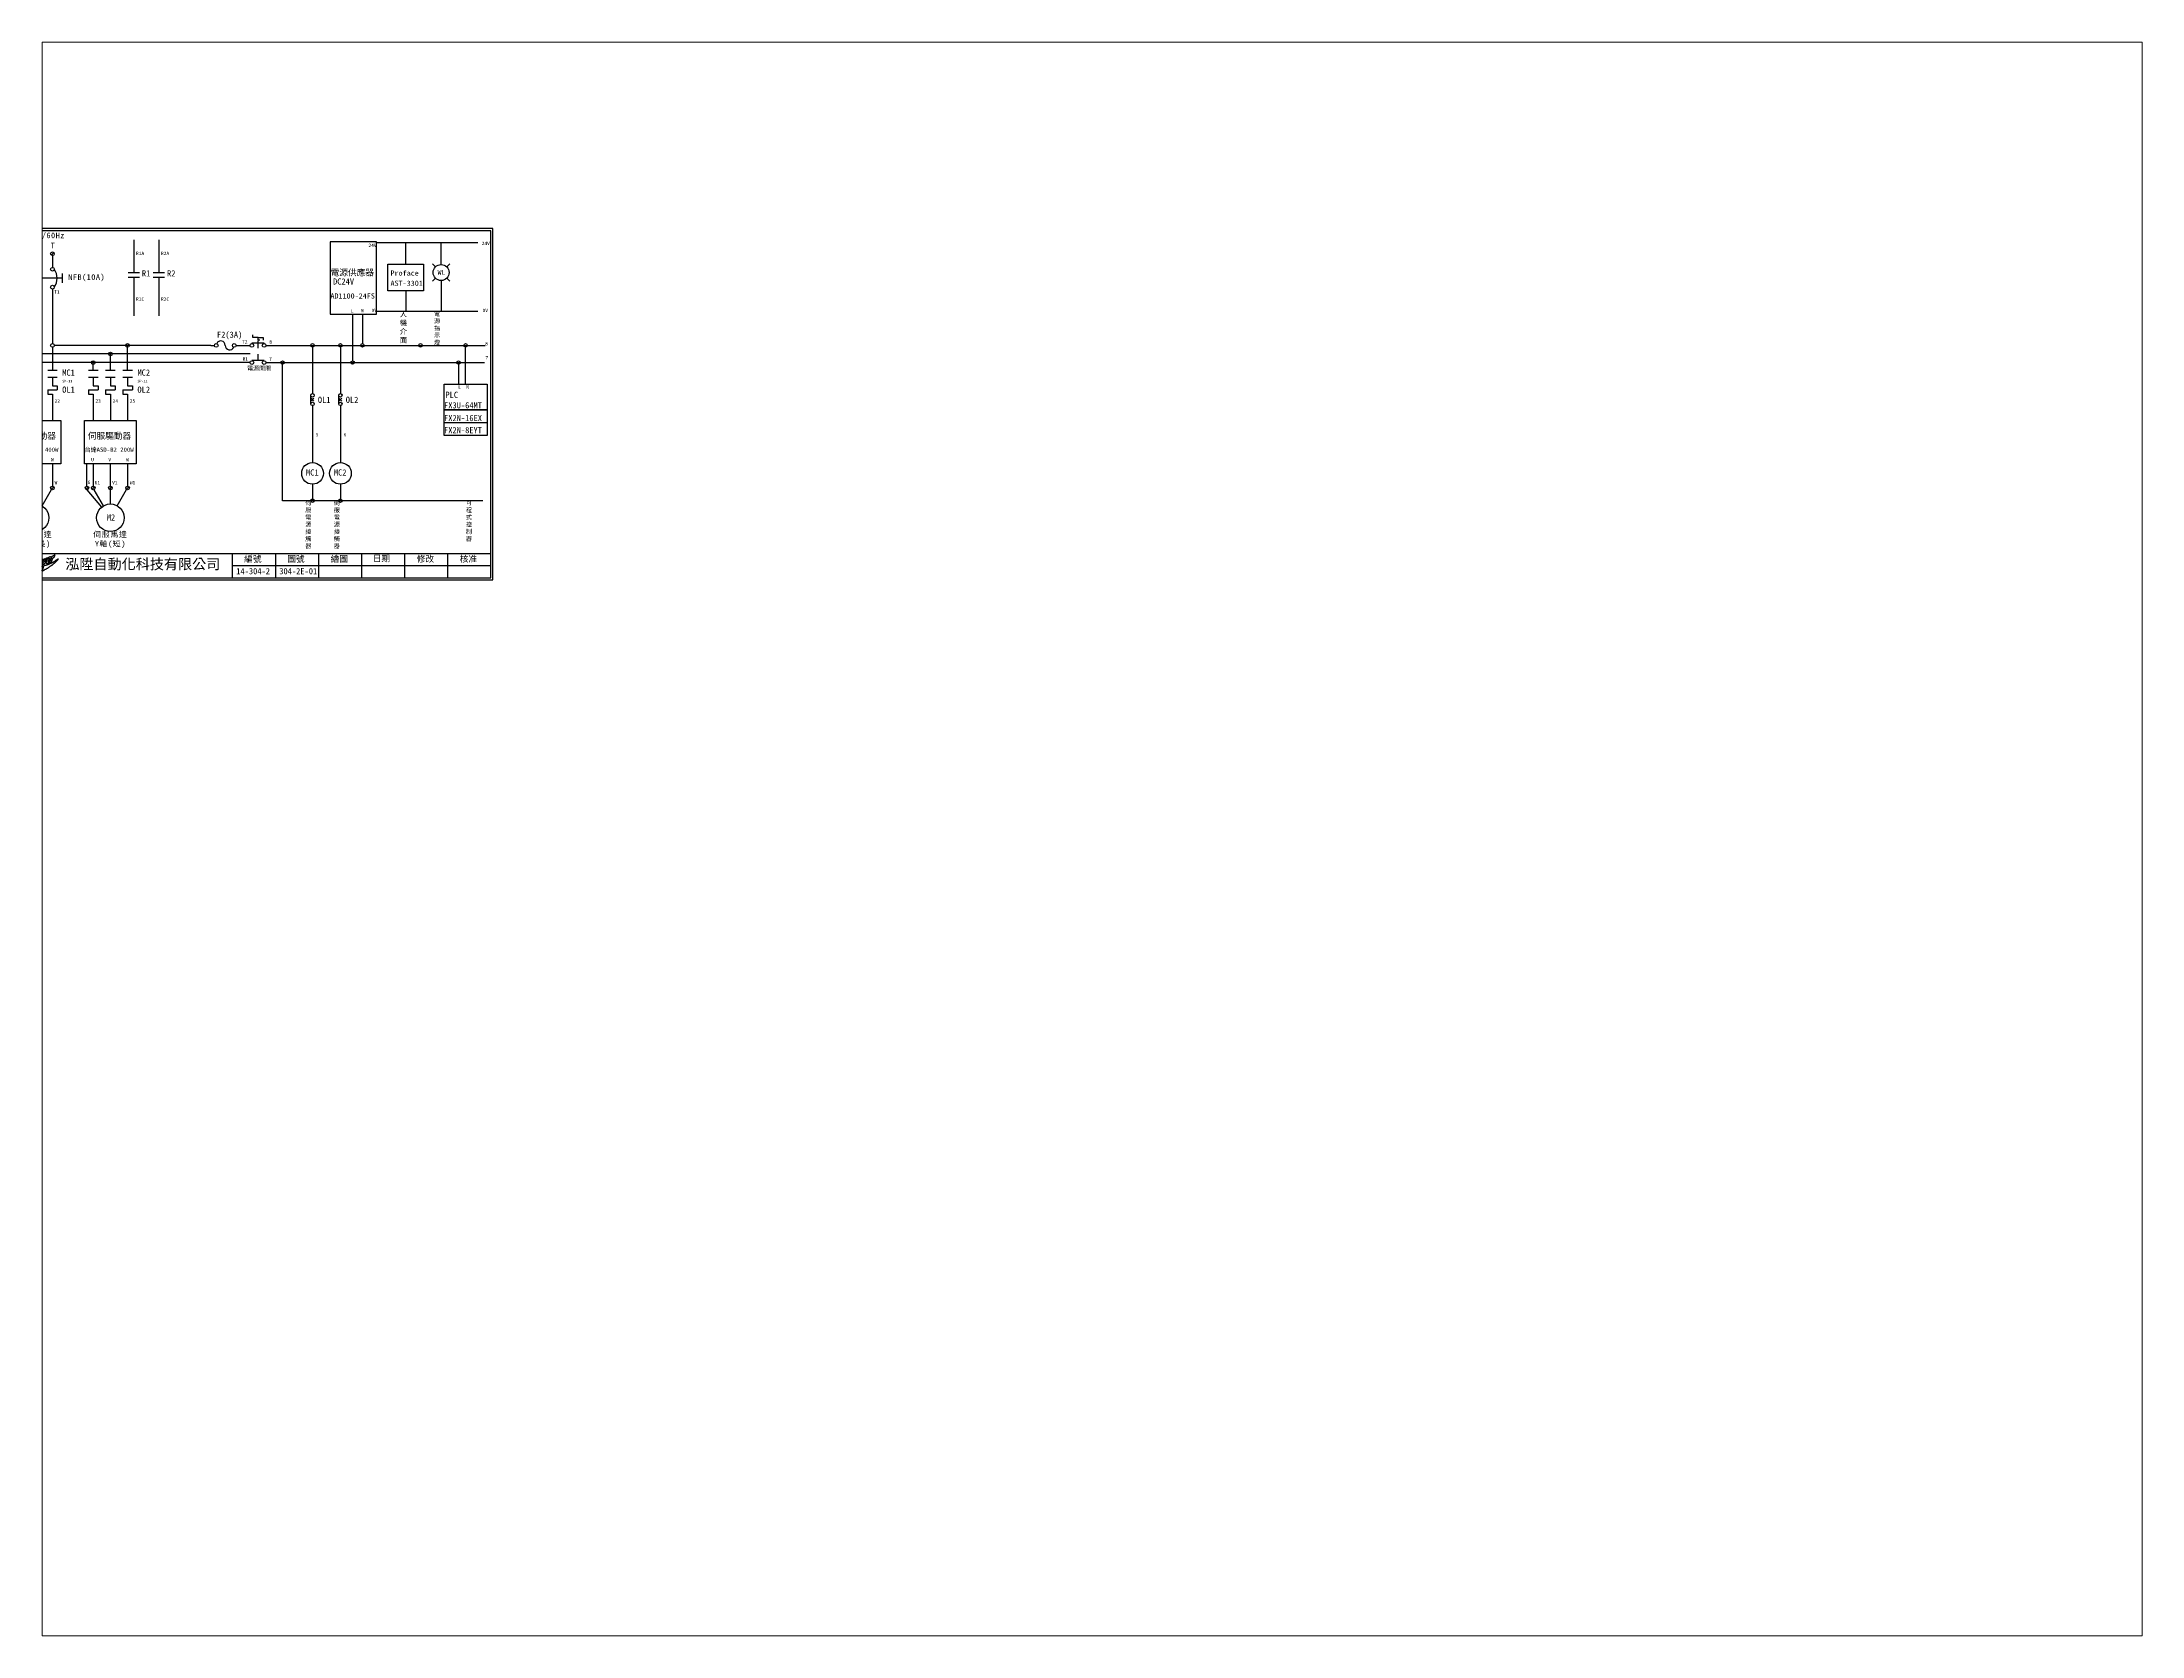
# Paper-space layout '配置1' of a CAD drawing. Extents: x 26 to 231, y 20 to 176.
# The model-space entities are those that its viewports show. They can reach past a viewport. Long polylines and large blocks are cut down to what shows.
import ezdxf
from ezdxf.enums import TextEntityAlignment as Align

# ---------------------------------------------------------------- set-up
doc = ezdxf.new("R2010")
doc.units = 0
doc.linetypes.add('DASHED', pattern=[0.2, 0.1, -0.1])
doc.linetypes.add('HIDDEN9', pattern=[3.5, 2, -1.5])
doc.layers.get('0').update_dxf_attribs({"linetype": 'CONTINUOUS'})
for name, color, linetype in [('7', 7, 'CONTINUOUS'), ('圖框層', 7, 'CONTINUOUS'), ('標尺寸層', 3, 'CONTINUOUS'), ('輪廓線層', 7, 'CONTINUOUS')]:
    doc.layers.add(name, color=color, linetype=linetype)
doc.styles.add('CNS', font='romanc.shx', dxfattribs={"bigfont": 'chineset.shx'})
doc.styles.add('STSL', font='kaiu.ttf')
doc.styles.add('標楷體', font='kaiu.ttf')

# ---------------------------------------------------------------- blocks, each defined once
blk = doc.blocks.new('FUSE')
at = {"color": 7}
for p, q in [((0, 0), (2.1, 0)), ((14.6, 0), (16.8, 0))]:
    blk.add_line(p, q, dxfattribs=at)
for centre in [(3.2, 0), (13.6, 0)]:
    blk.add_circle(centre, 1.07)
for centre, start, end in [((5.8, 0), 0, 156.116), ((11, 0), 180, 336.116)]:
    blk.add_arc(centre, 2.59, start, end, dxfattribs=at)

msp = doc.modelspace()

# ---------------------------------------------------------------- linework, layer by layer
for p, q in [((195.8, 451.7), (168.8, 451.7)), ((168.8, 451.7), (168.8, 409.7)), ((195.8, 409.7), (195.8, 451.7)), ((-1.7, 445.5), (-3.2, 444)), ((8.3, 445.5), (6.8, 444)), ((225.6, 451.1), (195.8, 451.1)), ((254.6, 451.1), (225.6, 451.1)), ((233.3, 442.5), (233.3, 451.1)), ((233.3, 438.6), (233.3, 442.5)), ((230, 437.2), (228.2, 439)), ((230, 430.6), (228.2, 428.9)), ((233.3, 429.3), (233.3, 425.3)), ((236.6, 437.2), (238.3, 439)), ((236.6, 430.6), (238.3, 428.9)), ((-2.5, 424.3), (-2.5, 377.2)), ((7.5, 424.3), (7.5, 392.7)), ((233.3, 425.3), (233.3, 411.2)), ((168.8, 409.7), (191.8, 409.7)), ((181.9, 409.7), (181.9, 382.6)), ((187.6, 409.7), (187.6, 392.6)), ((191.8, 409.7), (195.8, 409.7)), ((225.6, 411.2), (195.8, 411.2)), ((254.6, 411.2), (225.6, 411.2)), ((7.5, 390.5), (7.6, 377.2)), ((99.5, 391.6), (8.6, 391.6)), ((114.1, 391.6), (122.3, 391.6)), ((116.3, 391.6), (122.3, 391.6)), ((124, 396.2), (124, 397.7)), ((127, 396.2), (124, 396.2)), ((127, 396.2), (130, 396.2)), ((128, 394.6), (127, 394.9)), ((128, 394.6), (127, 394.4)), ((130, 396.2), (130, 394.7)), ((131.6, 391.6), (258.9, 391.6)), ((158.6, 391.6), (158.6, 363.6)), ((174.8, 391.6), (174.8, 363.6)), ((247.5, 369.1), (247.5, 391.6)), ((122.3, 381.6), (-11.4, 381.6)), ((122.3, 386.6), (-2.5, 386.6)), ((122.3, 386.6), (-2.5, 386.6)), ((122.3, 386.6), (-2.5, 386.6)), ((131.6, 381.6), (258.5, 381.6)), ((7.5, 373.2), (7.5, 368.2)), ((51.2, 373.2), (51.2, 368.2)), ((235, 369.1), (260, 369.1)), ((235, 354.1), (235, 369.1)), ((260, 369.1), (260, 354.1)), ((158.6, 356.6), (158.6, 323.6)), ((174.8, 356.6), (174.8, 323.6)), ((260, 354.1), (235, 354.1)), ((235, 354.1), (260, 354.1)), ((235, 346.7), (235, 354.1)), ((260, 354.1), (260, 346.7)), ((260, 346.7), (235, 346.7)), ((235, 339.3), (235, 346.7)), ((260, 346.7), (260, 339.3)), ((260, 339.3), (235, 339.3)), ((7.5, 322.9), (7.5, 309.8)), ((51.2, 322.9), (51.2, 309.8)), ((-1.7, 309.5), (-3.3, 308)), ((1.5, 298.4), (7, 307.9)), ((8.3, 309.5), (6.8, 308)), ((28.4, 309.5), (26.9, 308)), ((31.9, 309.5), (30.4, 308)), ((37.2, 298.4), (31.7, 307.8)), ((41.9, 309.5), (40.4, 308)), ((45.2, 298.4), (50.6, 307.9)), ((51.9, 309.5), (50.4, 308)), ((158.6, 311), (158.6, 301.4)), ((174.8, 311), (174.8, 301.4))]:
    msp.add_line(p, q)
at = {"color": 7, "linetype": 'HIDDEN9'}
msp.add_line((13.2, 430.6), (-9.8, 430.6), dxfattribs=at)
for centre, radius in [((-2.5, 444.8), 1.07), ((7.5, 444.8), 1.07), ((-2.5, 435.8), 1.07), ((7.5, 435.8), 1.07), ((233.3, 433.9), 4.64), ((-2.5, 425.4), 1.07), ((7.5, 425.4), 1.07), ((7.5, 391.6), 1.07), ((51.2, 391.6), 1.07), ((187.6, 391.6), 1), ((-2.5, 386.6), 1.07), ((31.2, 381.6), 1.07), ((41.2, 386.6), 1.07), ((181.9, 381.6), 1), ((158.6, 317.3), 6.3), ((174.8, 317.3), 6.3), ((-2.5, 308.8), 1.07), ((7.5, 308.8), 1.07), ((27.6, 308.8), 1.07), ((31.2, 308.8), 1.07), ((41.2, 308.8), 1.07), ((51.2, 308.8), 1.07), ((-2.5, 291.5), 8), ((41.2, 291.5), 8)]:
    msp.add_circle(centre, radius)
at = {"color": 7}
for centre in [(-8.8, 430.6), (1.2, 430.6)]:
    msp.add_arc(centre, 9.05, 325.1286, 34.8714, dxfattribs=at)
at = {"layer": '7'}
for p, q in [((123.4, 393), (130.5, 393)), ((127, 394.9), (127, 396.2)), ((127, 393), (127, 394.4)), ((123.4, 383), (130.5, 383))]:
    msp.add_line(p, q, dxfattribs=at)
at = {"layer": '7', "linetype": 'DASHED'}
msp.add_line((127, 383), (127, 393), dxfattribs=at)
at = {"layer": '7'}
for centre in [(123.4, 391.6), (130.5, 391.6), (123.4, 381.6), (130.5, 381.6)]:
    msp.add_circle(centre, 1.07, dxfattribs=at)
at = {"layer": '圖框層', "color": 7}
for p, q in [((263.4, 459.4), (-23.6, 459.4)), ((262.2, 458.2), (-22.3, 458.2)), ((262.2, 256.7), (262.2, 458.2)), ((263.4, 255.5), (263.4, 459.4)), ((-22.3, 270.7), (262.2, 270.7)), ((112.2, 256.7), (112.2, 270.7)), ((137.2, 256.7), (137.2, 270.7)), ((162.2, 256.7), (162.2, 270.7)), ((187.2, 256.7), (187.2, 270.7)), ((212.2, 256.7), (212.2, 270.7)), ((237.2, 256.7), (237.2, 270.7)), ((-22.3, 256.7), (262.2, 256.7)), ((112.2, 263.7), (262.2, 263.7)), ((-23.6, 255.5), (263.4, 255.5))]:
    msp.add_line(p, q, dxfattribs=at)
at = {"layer": '標尺寸層', "color": 7}
for p, q in [((54.8, 452.9), (54.8, 434)), ((69.3, 452.9), (69.3, 434)), ((-2.5, 443.7), (-2.5, 436.8)), ((7.5, 443.7), (7.5, 436.8)), ((212.8, 438.7), (212.8, 451.1)), ((13.2, 433.3), (13.2, 427.9)), ((54.8, 431.3), (54.8, 408.8)), ((69.3, 431.3), (69.3, 408.8)), ((-2.5, 424.3), (-2.5, 424.3)), ((7.5, 424.3), (7.5, 424.3)), ((212.8, 423.2), (212.8, 411.2)), ((51.2, 377.2), (51.2, 391.6)), ((31.2, 377.2), (31.2, 381.6)), ((41.2, 377.2), (41.2, 386.6)), ((141.2, 301.4), (141.2, 381.6)), ((243.4, 381.6), (243.4, 369.1)), ((-5.2, 377.2), (0.3, 377.2)), ((-5.2, 373.2), (0.3, 373.2)), ((-2.5, 373.2), (-2.5, 368.2)), ((-2.5, 368.2), (0.3, 368.2)), ((0.3, 368.2), (0.3, 365.7)), ((4.8, 377.2), (10.3, 377.2)), ((4.8, 373.2), (10.3, 373.2)), ((7.5, 368.2), (10.3, 368.2)), ((10.3, 368.2), (10.3, 365.7)), ((28.4, 377.2), (34, 377.2)), ((28.4, 373.2), (34, 373.2)), ((31.2, 373.2), (31.2, 368.2)), ((31.2, 368.2), (34, 368.2)), ((34, 368.2), (34, 365.7)), ((38.4, 377.2), (44, 377.2)), ((38.4, 373.2), (44, 373.2)), ((41.2, 373.2), (41.2, 368.2)), ((41.2, 368.2), (44, 368.2)), ((44, 368.2), (44, 365.7)), ((48.4, 377.2), (54, 377.2)), ((48.4, 373.2), (54, 373.2)), ((51.2, 368.2), (54, 368.2)), ((54, 368.2), (54, 365.7)), ((-5.2, 365.7), (0.3, 365.7)), ((-5.2, 363.2), (-2.5, 363.2)), ((-2.5, 363.2), (-2.5, 347.9)), ((4.8, 365.7), (10.3, 365.7)), ((4.8, 365.7), (4.8, 363.2)), ((4.8, 363.2), (7.5, 363.2)), ((7.5, 363.2), (7.5, 361.8)), ((7.5, 361.8), (7.5, 347.9)), ((28.4, 365.7), (34, 365.7)), ((28.4, 365.7), (28.4, 363.2)), ((28.4, 363.2), (31.2, 363.2)), ((31.2, 363.2), (31.2, 347.9)), ((38.4, 365.7), (44, 365.7)), ((38.4, 365.7), (38.4, 363.2)), ((38.4, 363.2), (41.2, 363.2)), ((41.2, 363.2), (41.2, 347.9)), ((48.4, 365.7), (54, 365.7)), ((48.4, 365.7), (48.4, 363.2)), ((48.4, 363.2), (51.2, 363.2)), ((51.2, 363.2), (51.2, 361.8)), ((51.2, 361.8), (51.2, 347.9)), ((157.6, 357.6), (157.6, 362.6)), ((157.6, 359.2), (159.3, 361)), ((158.5, 360.1), (157.6, 361)), ((159.3, 359.2), (158.5, 360.1)), ((173.8, 357.6), (173.8, 362.6)), ((173.8, 359.2), (175.6, 361)), ((174.7, 360.1), (173.8, 361)), ((175.6, 359.2), (174.7, 360.1)), ((-17.5, 347.9), (7.5, 347.9)), ((7.5, 347.9), (12.5, 347.9)), ((12.5, 347.9), (12.5, 322.9)), ((26.2, 322.9), (26.2, 347.9)), ((26.2, 347.9), (51.2, 347.9)), ((51.2, 347.9), (56.2, 347.9)), ((56.2, 347.9), (56.2, 322.9)), ((12.5, 322.9), (-12.5, 322.9)), ((-2.5, 309.8), (-2.5, 322.9)), ((31.2, 322.9), (26.2, 322.9)), ((27.6, 309.8), (27.6, 322.9)), ((31.2, 322.9), (31.2, 309.8)), ((56.2, 322.9), (31.2, 322.9)), ((41.2, 309.8), (41.2, 322.9)), ((-2.5, 299.5), (-2.5, 307.7)), ((27.6, 307.7), (36.1, 297.6)), ((41.2, 299.5), (41.2, 307.7)), ((257.5, 301.4), (141.2, 301.4))]:
    msp.add_line(p, q, dxfattribs=at)
at = {"layer": '標尺寸層'}
for p, q in [((51.5, 434), (54.8, 434)), ((51.5, 431.3), (54.8, 431.3)), ((54.8, 434), (58.1, 434)), ((54.8, 431.3), (58.1, 431.3)), ((66, 434), (69.3, 434)), ((66, 431.3), (69.3, 431.3)), ((69.3, 434), (72.6, 434)), ((69.3, 431.3), (72.6, 431.3))]:
    msp.add_line(p, q, dxfattribs=at)
at = {"layer": '標尺寸層', "color": 7}
msp.add_lwpolyline([(202.4, 438.7), (223.1, 438.7), (223.1, 423.2), (202.4, 423.2)], close=True, dxfattribs=at)
for centre in [(158.6, 391.6), (174.8, 391.6), (221.3, 391.6), (247.5, 391.6), (141.2, 381.6), (243.4, 381.6), (158.6, 362.6), (158.6, 357.6), (174.8, 362.6), (174.8, 357.6), (158.6, 301.4), (174.8, 301.4)]:
    msp.add_circle(centre, 1, dxfattribs=at)
at = {"layer": '輪廓線層', "color": 116}
for points in [[(1.5, 264.1), (0.7, 263.9), (1.3, 267.1), (2.1, 267.5), (1.7, 265.5), (2.7, 267.7), (3.4, 267.9), (2.9, 265.9), (3.8, 268.1), (4.7, 268.4), (2.8, 264.4), (2, 264.2), (2.4, 266.1)], [(6.4, 267.2), (6.3, 267.2), (6.3, 267.1), (6.3, 267.1), (6.3, 267), (6.3, 267), (6.3, 267), (6.3, 266.9), (6.3, 266.9), (6.2, 266.9), (6.2, 266.9), (6.2, 266.8), (6.2, 266.8), (6.2, 266.8), (6.2, 266.8), (6.2, 266.8), (6.1, 266.8), (6.1, 266.8), (6.1, 266.8), (6.1, 266.8), (6, 266.8), (6, 266.7), (5.9, 266.7), (5.9, 266.7), (5.8, 266.7), (5.8, 266.7), (5.7, 266.7), (5.6, 266.7), (5.6, 266.6), (5.5, 266.6), (5.4, 266.6), (5.4, 266.6), (5.3, 266.6), (5.3, 266.6), (5.2, 266.5), (5.2, 266.5), (5.1, 266.5), (5.1, 266.5), (5, 266.5), (5, 266.5), (5, 266.5), (4.9, 266.5), (4.9, 266.4), (4.9, 266.4), (4.9, 266.4), (4.9, 266.4), (4.9, 266.4), (4.9, 266.4), (4.8, 266.4), (4.8, 266.3), (4.8, 266.3), (4.8, 266.3), (4.8, 266.3), (4.8, 266.3), (4.8, 266.2), (4.8, 266.2), (4.8, 266.2), (4.8, 266.2), (4.8, 266.1), (4.8, 266.1), (4.8, 266.1), (4.8, 266.1), (4.8, 266.1), (4.8, 266), (4.8, 266), (4.8, 266), (4.8, 266), (4.8, 266), (4.8, 266), (4.8, 266), (4.8, 265.9), (4.8, 265.9), (4.8, 265.9), (4.9, 265.9), (4.9, 265.9), (4.9, 265.9), (4.9, 265.9), (4.9, 265.9), (5, 265.9), (5, 265.9), (5, 265.9), (5, 265.9), (5, 266), (5.1, 266), (5.1, 266), (5.1, 266), (5.1, 266), (5.1, 266), (5.1, 266), (5.2, 266.1), (5.2, 266.1), (5.2, 266.1), (5.2, 266.1), (5.2, 266.1), (5.3, 266.1), (5.3, 266.2), (5.3, 266.2), (5.3, 266.2), (5.3, 266.2), (5.3, 266.2), (5.3, 266.3), (5.4, 266.3), (5.4, 266.3), (5.4, 266.3), (5.5, 266.3), (5.5, 266.3), (5.6, 266.3), (5.6, 266.4), (5.7, 266.4), (5.8, 266.4), (5.8, 266.3), (5.8, 266.3), (5.9, 266.3), (5.9, 266.2), (5.8, 266.1), (5.8, 266.1), (5.8, 266), (5.7, 265.9), (5.6, 265.8), (5.6, 265.7), (5.5, 265.6), (5.5, 265.5), (5.4, 265.4), (5.3, 265.4), (5.3, 265.3), (5.2, 265.3), (5.2, 265.2), (5.1, 265.2), (5.1, 265.1), (5, 265.1), (5, 265.1), (5, 265.1), (4.9, 265), (4.9, 265), (4.8, 265), (4.8, 265), (4.8, 265), (4.8, 264.9), (4.7, 264.9), (4.7, 264.9), (4.7, 264.9), (4.6, 264.9), (4.6, 264.9), (4.6, 264.9), (4.6, 264.9), (4.6, 264.9), (4.5, 264.8), (4.5, 264.8), (4.5, 264.8), (4.5, 264.8), (4.4, 264.8), (4.4, 264.8), (4.4, 264.8), (4.4, 264.8), (4.3, 264.8), (4.3, 264.8), (4.3, 264.8), (4.2, 264.8), (4.2, 264.9), (4.2, 264.9), (4.1, 264.9), (4.1, 264.9), (4.1, 264.9), (4.1, 264.9), (4.1, 264.9), (4, 264.9), (4, 265), (4, 265), (4, 265), (4, 265), (4, 265.1), (4, 265.1), (3.9, 265.1), (3.9, 265.2), (3.9, 265.2), (3.9, 265.3), (3.9, 265.3), (3.9, 265.3), (3.9, 265.4), (3.9, 265.4), (3.9, 265.5), (3.9, 265.5), (3.9, 265.6), (3.9, 265.6), (3.9, 265.7), (3.9, 265.7), (3.9, 265.8), (3.9, 265.8), (4, 265.9), (4, 266), (4, 266), (4, 266.1), (4, 266.2), (4.1, 266.3), (4.1, 266.4), (4.1, 266.4), (4.1, 266.5), (4.2, 266.6), (4.2, 266.7), (4.3, 266.8), (4.3, 266.9), (4.3, 267), (4.4, 267.1), (4.4, 267.2), (4.5, 267.3), (4.5, 267.4), (4.6, 267.5), (4.6, 267.6), (4.7, 267.7), (4.8, 267.8), (4.8, 267.9), (4.9, 268), (4.9, 268), (5, 268.1), (5.1, 268.2), (5.1, 268.3), (5.2, 268.3), (5.2, 268.4), (5.2, 268.4), (5.3, 268.5), (5.3, 268.5), (5.4, 268.5), (5.4, 268.6), (5.4, 268.6), (5.5, 268.6), (5.5, 268.7), (5.6, 268.7), (5.6, 268.7), (5.6, 268.8), (5.7, 268.8), (5.7, 268.8), (5.8, 268.8), (5.8, 268.9), (5.8, 268.9), (5.9, 268.9), (5.9, 268.9), (6, 268.9), (6, 268.9), (6, 269), (6.1, 269), (6.1, 269), (6.1, 269), (6.2, 269), (6.2, 269), (6.2, 269), (6.2, 269), (6.3, 269), (6.3, 269), (6.3, 269), (6.3, 269), (6.4, 269), (6.4, 269), (6.4, 269), (6.4, 269), (6.4, 268.9), (6.5, 268.9), (6.5, 268.9), (6.5, 268.9), (6.5, 268.9), (6.5, 268.9), (6.5, 268.8), (6.6, 268.8), (6.6, 268.8), (6.6, 268.8), (6.6, 268.7), (6.6, 268.7), (6.6, 268.7), (6.6, 268.6), (6.6, 268.6), (6.6, 268.6), (6.6, 268.5), (6.6, 268.5), (6.6, 268.5), (6.6, 268.4), (6.6, 268.4), (6.6, 268.3), (6.6, 268.3), (6.6, 268.2), (6.6, 268.2), (6.6, 268.1), (6.6, 268.1), (6.6, 268), (6.6, 268), (6.6, 267.9), (6.6, 267.9), (6.5, 267.8), (6.5, 267.8), (6.5, 267.7), (6.5, 267.7), (6.5, 267.6), (6.5, 267.5), (6.5, 267.5), (6.4, 267.4), (6.4, 267.4), (6.4, 267.3), (6.4, 267.3)], [(7.6, 267.8), (7.4, 267.3), (7.2, 266.9), (6.8, 265.6), (5.9, 265.4), (7.4, 269.3), (8.1, 269.6), (8, 269.2), (8.3, 269.6), (8.6, 269.9), (8.9, 270), (8.3, 268.3), (8.2, 268.3), (8, 268.2), (7.8, 268.1)], [(-2.7, 264.9), (-2.6, 264.9), (-2.6, 264.9), (-2.6, 264.9), (-2.6, 264.9), (-2.6, 264.9), (-2.6, 264.9), (-2.6, 264.9), (-2.6, 264.9), (-2.6, 264.9), (-2.6, 264.9), (-2.6, 264.8), (-2.6, 264.8), (-2.6, 264.8), (-2.6, 264.8), (-2.6, 264.8), (-2.6, 264.8), (-2.6, 264.7), (-2.6, 264.7), (-2.6, 264.7), (-2.6, 264.7), (-2.6, 264.7), (-2.6, 264.6), (-2.6, 264.6), (-2.6, 264.6), (-2.6, 264.6), (-2.6, 264.5), (-2.6, 264.5), (-2.6, 264.5), (-2.6, 264.4), (-2.6, 264.4), (-2.6, 264.4), (-2.6, 264.3), (-2.7, 264.3), (-2.7, 264.3), (-2.7, 264.2), (-2.7, 264.2), (-2.7, 264.2), (-2.7, 264.2), (-2.7, 264.1), (-2.8, 264.1), (-2.8, 264.1), (-2.8, 264), (-2.8, 264), (-2.8, 264), (-2.8, 263.9), (-2.8, 263.9), (-2.9, 263.9), (-2.9, 263.9), (-2.9, 263.8), (-2.9, 263.8), (-2.9, 263.8), (-2.9, 263.8), (-2.9, 263.8), (-3, 263.7), (-3, 263.7), (-3, 263.7), (-3, 263.7), (-3, 263.7), (-3, 263.7), (-3, 263.7), (-3.1, 263.6), (-3.1, 263.6), (-3.1, 263.6), (-3.1, 263.6), (-3.1, 263.6), (-3.1, 263.6), (-3.1, 263.6), (-3.2, 263.6), (-3.2, 263.6), (-3.2, 263.6), (-3.2, 263.6), (-3.2, 263.6), (-3.2, 263.6), (-3.2, 263.6), (-3.2, 263.6), (-3.3, 263.6), (-3.3, 263.6), (-3.3, 263.6), (-3.3, 263.6), (-3.3, 263.7), (-3.3, 263.7), (-3.3, 263.7), (-3.3, 263.7), (-3.3, 263.7), (-3.3, 263.8), (-3.3, 263.8), (-3.3, 263.8), (-3.3, 263.8), (-3.3, 263.8), (-3.3, 263.9), (-3.3, 263.9), (-3.3, 263.9), (-3.3, 263.9), (-3.3, 264), (-3.2, 264), (-3.2, 264), (-3.2, 264.1), (-3.2, 264.1), (-3.2, 264.1), (-3.2, 264.1), (-3.2, 264.2), (-3.2, 264.2), (-3.2, 264.2), (-3.2, 264.2), (-3.2, 264.3), (-3.1, 264.3), (-3.1, 264.3), (-3.1, 264.4), (-3.1, 264.4), (-3.1, 264.4), (-3.1, 264.5), (-3.1, 264.5), (-3, 264.5), (-3, 264.5), (-3, 264.6), (-3, 264.6), (-3, 264.6), (-3, 264.7), (-2.9, 264.7), (-2.9, 264.7), (-2.9, 264.7), (-2.9, 264.8), (-2.9, 264.8), (-2.9, 264.8), (-2.8, 264.8), (-2.8, 264.8), (-2.8, 264.9), (-2.8, 264.9), (-2.8, 264.9), (-2.8, 264.9), (-2.7, 264.9), (-2.7, 264.9), (-2.7, 264.9), (-2.7, 264.9), (-2.7, 264.9)], [(-1.3, 263.2), (-1.4, 263.2), (-1.4, 263.2), (-1.4, 263.2), (-1.5, 263.2), (-1.5, 263.2), (-1.5, 263.3), (-1.5, 263.3), (-1.6, 263.3), (-1.6, 263.3), (-1.6, 263.3), (-1.6, 263.3), (-1.6, 263.3), (-1.7, 263.4), (-1.7, 263.4), (-1.7, 263.4), (-1.7, 263.4), (-1.7, 263.4), (-1.7, 263.5), (-1.8, 263.5), (-1.8, 263.5), (-1.8, 263.5), (-1.8, 263.6), (-1.8, 263.6), (-1.8, 263.6), (-1.8, 263.7), (-1.8, 263.7), (-1.8, 263.7), (-1.8, 263.8), (-1.8, 263.8), (-1.8, 263.8), (-1.8, 263.9), (-1.8, 263.9), (-1.8, 263.9), (-1.8, 264), (-1.8, 264), (-1.8, 264.1), (-1.8, 264.1), (-1.8, 264.1), (-1.8, 264.2), (-1.7, 264.2), (-1.7, 264.3), (-1.7, 264.3), (-1.7, 264.3), (-1.7, 264.4), (-1.7, 264.4), (-1.7, 264.5), (-1.7, 264.5), (-1.6, 264.5), (-1.6, 264.6), (-1.6, 264.6), (-1.6, 264.6), (-1.6, 264.7), (-1.6, 264.7), (-1.6, 264.8), (-1.5, 264.8), (-1.5, 264.8), (-1.5, 264.9), (-1.5, 264.9), (-1.5, 265), (-1.4, 265), (-1.4, 265.1), (-1.4, 265.2), (-1.4, 265.2), (-1.3, 265.3), (-1.3, 265.4), (-1.3, 265.5), (-1.2, 265.5), (-1.2, 265.6), (-1.1, 265.7), (-1.1, 265.8), (-1, 265.8), (-1, 265.9), (-0.9, 266), (-0.9, 266), (-0.8, 266.1), (-0.8, 266.2), (-0.7, 266.2), (-0.7, 266.3), (-0.6, 266.3), (-0.6, 266.4), (-0.6, 266.4), (-0.5, 266.4), (-0.5, 266.5), (-0.4, 266.5), (-0.4, 266.5), (-0.4, 266.6), (-0.3, 266.6), (-0.3, 266.6), (-0.2, 266.6), (-0.2, 266.7), (-0.2, 266.7), (-0.1, 266.7), (-0.1, 266.7), (0, 266.7), (0, 266.8), (0, 266.8), (0.1, 266.8), (0.1, 266.8), (0.1, 266.8), (0.1, 266.8), (0.2, 266.8), (0.2, 266.8), (0.2, 266.9), (0.2, 266.9), (0.2, 266.9), (0.3, 266.9), (0.3, 266.9), (0.3, 266.9), (0.4, 266.9), (0.4, 266.9), (0.4, 266.9), (0.4, 266.9), (0.5, 266.9), (0.5, 266.9), (0.5, 266.9), (0.5, 266.9), (0.6, 266.9), (0.6, 266.9), (0.6, 266.8), (0.6, 266.8), (0.7, 266.8), (0.7, 266.8), (0.7, 266.8), (0.7, 266.7), (0.7, 266.7), (0.8, 266.7), (0.8, 266.7), (0.8, 266.6), (0.8, 266.6), (0.8, 266.5), (0.8, 266.5), (0.8, 266.4), (0.8, 266.4), (0.8, 266.3), (0.8, 266.3), (0.8, 266.2), (0.8, 266.2), (0.8, 266.1), (0.8, 266), (0.8, 266), (0.8, 265.9), (0.8, 265.9), (0.8, 265.8), (0.7, 265.7), (0.7, 265.7), (0.7, 265.6), (0.7, 265.6), (0.7, 265.5), (0.6, 265.5), (0.6, 265.4), (0.6, 265.4), (0.6, 265.3), (0.5, 265.3), (0.5, 265.2), (0.5, 265.1), (0.5, 265.1), (0.4, 265), (0.4, 265), (0.4, 264.9), (0.4, 264.9), (0.3, 264.8), (0.3, 264.7), (0.3, 264.7), (0.2, 264.6), (0.2, 264.5), (0.2, 264.4), (0.1, 264.4), (0.1, 264.3), (0, 264.2), (0, 264.2), (-0.1, 264.1), (-0.1, 264), (-0.2, 263.9), (-0.2, 263.9), (-0.3, 263.8), (-0.3, 263.8), (-0.4, 263.7), (-0.5, 263.7), (-0.5, 263.6), (-0.6, 263.6), (-0.6, 263.5), (-0.7, 263.5), (-0.7, 263.5), (-0.8, 263.5), (-0.8, 263.4), (-0.8, 263.4), (-0.9, 263.4), (-0.9, 263.4), (-0.9, 263.3), (-1, 263.3), (-1, 263.3), (-1, 263.3), (-1.1, 263.3), (-1.1, 263.2), (-1.2, 263.2), (-1.2, 263.2), (-1.2, 263.2), (-1.3, 263.2), (-1.3, 263.2)], [(-0.6, 265.3), (-0.6, 265.3), (-0.6, 265.3), (-0.6, 265.4), (-0.5, 265.4), (-0.5, 265.5), (-0.5, 265.5), (-0.5, 265.5), (-0.5, 265.6), (-0.4, 265.6), (-0.4, 265.6), (-0.4, 265.7), (-0.4, 265.7), (-0.3, 265.7), (-0.3, 265.7), (-0.3, 265.8), (-0.3, 265.8), (-0.3, 265.8), (-0.2, 265.8), (-0.2, 265.8), (-0.2, 265.8), (-0.2, 265.8), (-0.1, 265.8), (-0.1, 265.8), (-0.1, 265.8), (-0.1, 265.8), (-0.1, 265.8), (-0.1, 265.8), (-0.1, 265.8), (-0.1, 265.7), (-0.1, 265.7), (0, 265.7), (0, 265.7), (0, 265.7), (0, 265.6), (0, 265.6), (-0.1, 265.6), (-0.1, 265.6), (-0.1, 265.5), (-0.1, 265.5), (-0.1, 265.5), (-0.1, 265.4), (-0.1, 265.4), (-0.1, 265.4), (-0.1, 265.4), (-0.1, 265.3), (-0.1, 265.3), (-0.1, 265.3), (-0.2, 265.2), (-0.2, 265.2), (-0.2, 265.2), (-0.2, 265.1), (-0.2, 265.1), (-0.2, 265.1), (-0.2, 265), (-0.2, 265), (-0.2, 265), (-0.3, 264.9), (-0.3, 264.9), (-0.3, 264.9), (-0.3, 264.8), (-0.3, 264.8), (-0.3, 264.8), (-0.3, 264.7), (-0.4, 264.7), (-0.4, 264.7), (-0.4, 264.7), (-0.4, 264.6), (-0.4, 264.6), (-0.4, 264.6), (-0.4, 264.6), (-0.5, 264.5), (-0.5, 264.5), (-0.5, 264.5), (-0.5, 264.5), (-0.5, 264.5), (-0.5, 264.4), (-0.5, 264.4), (-0.5, 264.4), (-0.6, 264.4), (-0.6, 264.4), (-0.6, 264.4), (-0.6, 264.3), (-0.6, 264.3), (-0.6, 264.3), (-0.7, 264.3), (-0.7, 264.3), (-0.7, 264.3), (-0.7, 264.3), (-0.7, 264.3), (-0.7, 264.3), (-0.8, 264.2), (-0.8, 264.2), (-0.8, 264.2), (-0.8, 264.2), (-0.8, 264.2), (-0.8, 264.3), (-0.9, 264.3), (-0.9, 264.3), (-0.9, 264.3), (-0.9, 264.3), (-0.9, 264.3), (-0.9, 264.3), (-0.9, 264.3), (-0.9, 264.3), (-0.9, 264.4), (-0.9, 264.4), (-0.9, 264.4), (-0.9, 264.4), (-0.9, 264.4), (-0.9, 264.5), (-0.9, 264.5), (-0.9, 264.5), (-0.9, 264.5), (-0.9, 264.6), (-0.9, 264.6), (-0.9, 264.6), (-0.9, 264.7), (-0.8, 264.7), (-0.8, 264.7), (-0.8, 264.8), (-0.8, 264.8), (-0.8, 264.8), (-0.8, 264.9), (-0.8, 264.9), (-0.8, 264.9), (-0.8, 264.9), (-0.8, 265), (-0.8, 265), (-0.8, 265), (-0.7, 265.1), (-0.7, 265.1), (-0.7, 265.1), (-0.7, 265.2), (-0.7, 265.2), (-0.6, 265.2)], [(5.7, 267.4), (5.7, 267.4), (5.7, 267.4), (5.6, 267.4), (5.6, 267.4), (5.6, 267.4), (5.6, 267.4), (5.5, 267.4), (5.5, 267.3), (5.5, 267.3), (5.4, 267.3), (5.4, 267.3), (5.4, 267.3), (5.4, 267.3), (5.4, 267.3), (5.3, 267.3), (5.3, 267.3), (5.3, 267.3), (5.3, 267.3), (5.2, 267.3), (5.2, 267.3), (5.2, 267.3), (5.2, 267.3), (5.2, 267.3), (5.2, 267.3), (5.2, 267.3), (5.2, 267.4), (5.2, 267.4), (5.2, 267.4), (5.2, 267.4), (5.2, 267.5), (5.2, 267.5), (5.3, 267.5), (5.3, 267.5), (5.3, 267.6), (5.3, 267.6), (5.3, 267.6), (5.3, 267.7), (5.4, 267.7), (5.4, 267.7), (5.4, 267.7), (5.4, 267.8), (5.4, 267.8), (5.5, 267.8), (5.5, 267.8), (5.5, 267.9), (5.5, 267.9), (5.5, 267.9), (5.6, 267.9), (5.6, 267.9), (5.6, 267.9), (5.6, 267.9), (5.6, 267.9), (5.7, 267.9), (5.7, 268), (5.7, 268), (5.7, 268), (5.7, 267.9), (5.7, 267.9), (5.8, 267.9), (5.8, 267.9), (5.8, 267.9), (5.8, 267.9), (5.8, 267.9), (5.8, 267.9), (5.8, 267.9), (5.8, 267.9), (5.8, 267.9), (5.8, 267.9), (5.8, 267.8), (5.8, 267.8), (5.8, 267.8), (5.8, 267.8), (5.8, 267.8), (5.8, 267.7), (5.8, 267.7), (5.8, 267.7), (5.8, 267.6), (5.8, 267.6), (5.8, 267.6), (5.8, 267.6), (5.8, 267.5), (5.8, 267.5), (5.8, 267.5), (5.8, 267.5), (5.7, 267.5), (5.7, 267.5), (5.7, 267.4)]]:
    msp.add_lwpolyline(points, close=True, dxfattribs=at)
at = {"layer": '輪廓線層', "color": 1}
msp.add_lwpolyline([(-4.7, 260.2), (-4.4, 260.3), (-4.1, 260.4), (-3.8, 260.4), (-3.6, 260.5), (-3.3, 260.6), (-3.1, 260.6), (-2.8, 260.7), (-2.6, 260.8), (-2.4, 260.8), (-2.2, 260.9), (-2, 261), (-1.8, 261), (-1.6, 261.1), (-1.5, 261.1), (-1.4, 261.2), (-1.2, 261.2), (-1.1, 261.2), (-1, 261.3), (-0.9, 261.3), (-0.8, 261.4), (-0.7, 261.4), (-0.6, 261.4), (-0.4, 261.5), (-0.3, 261.5), (-0.1, 261.6), (0, 261.7), (0.2, 261.7), (0.4, 261.8), (0.5, 261.9), (0.7, 261.9), (0.9, 262), (1, 262), (1.1, 262.1), (1.3, 262.1), (1.4, 262.2), (1.5, 262.2), (1.6, 262.3), (1.7, 262.3), (1.8, 262.3), (1.9, 262.4), (2, 262.4), (2.1, 262.5), (2.2, 262.5), (2.3, 262.5), (2.4, 262.6), (2.4, 262.6), (2.5, 262.6), (2.5, 262.7), (2.5, 262.7), (2.4, 262.7), (2.4, 262.7), (2.3, 262.7), (2.3, 262.7), (2.2, 262.7), (2.1, 262.8), (2.1, 262.8), (2, 262.8), (1.9, 262.8), (1.8, 262.8), (1.7, 262.8), (1.6, 262.8), (1.6, 262.8), (1.5, 262.8), (1.4, 262.8), (1.3, 262.9), (1.2, 262.9), (1.1, 262.9), (1, 262.9), (0.9, 262.9), (0.8, 262.9), (0.8, 262.9), (0.7, 262.9), (0.6, 262.9), (0.6, 262.9), (0.5, 263), (0.5, 263), (0.5, 263), (0.5, 263), (0.5, 263), (0.5, 263), (0.5, 263), (0.5, 263.1), (0.6, 263.1), (0.7, 263.1), (0.7, 263.1), (0.8, 263.1), (0.9, 263.2), (1.1, 263.2), (1.2, 263.2), (1.3, 263.3), (1.5, 263.3), (1.6, 263.4), (1.8, 263.4), (2, 263.4), (2.1, 263.5), (2.3, 263.6), (2.5, 263.6), (2.7, 263.7), (2.9, 263.7), (3, 263.8), (3.2, 263.8), (3.4, 263.9), (3.6, 264), (3.8, 264), (4, 264.1), (4.2, 264.1), (4.4, 264.2), (4.6, 264.3), (4.8, 264.4), (5, 264.4), (5.2, 264.5), (5.5, 264.6), (5.7, 264.7), (6, 264.8), (6.2, 265), (6.5, 265.1), (6.7, 265.2), (7, 265.3), (7.2, 265.4), (7.5, 265.5), (7.7, 265.6), (7.9, 265.7), (8, 265.8), (8.2, 265.9), (8.4, 266), (8.6, 266.1), (8.7, 266.2), (8.9, 266.3), (9.1, 266.4), (9.2, 266.5), (9.4, 266.7), (9.6, 266.8), (9.7, 266.9), (9.9, 267), (10, 267.1), (10.1, 267.2), (10.3, 267.3), (10.4, 267.4), (10.5, 267.4), (10.6, 267.5), (10.7, 267.6), (10.7, 267.6), (10.8, 267.6), (10.8, 267.6), (10.8, 267.6), (10.8, 267.5), (10.8, 267.5), (10.7, 267.4), (10.7, 267.4), (10.6, 267.3), (10.6, 267.2), (10.5, 267.1), (10.5, 267.1), (10.4, 267), (10.4, 266.9), (10.3, 266.8), (10.3, 266.8), (10.2, 266.7), (10.2, 266.6), (10.1, 266.6), (10, 266.5), (10, 266.4), (9.9, 266.3), (9.8, 266.3), (9.7, 266.2), (9.7, 266.1), (9.6, 266), (9.4, 265.9), (9.3, 265.8), (9.2, 265.7), (9.1, 265.5), (8.9, 265.4), (8.8, 265.3), (8.7, 265.1), (8.5, 265), (8.4, 264.9), (8.2, 264.7), (8, 264.6), (7.8, 264.4), (7.7, 264.3), (7.5, 264.1), (7.3, 264), (7.1, 263.8), (6.8, 263.7), (6.6, 263.5), (6.4, 263.3), (6.1, 263.2), (5.9, 263), (5.6, 262.8), (5.3, 262.6), (5.1, 262.5), (4.8, 262.3), (4.6, 262.1), (4.3, 262), (4, 261.8), (3.8, 261.7), (3.5, 261.5), (3.2, 261.4), (3, 261.2), (2.7, 261), (2.5, 260.9), (2.2, 260.7), (1.9, 260.6), (1.7, 260.5), (1.5, 260.3), (1.2, 260.2), (1, 260.1), (0.8, 260), (0.7, 259.9), (0.5, 259.8), (0.4, 259.7), (0.3, 259.7), (0.1, 259.6), (0, 259.6), (-0.1, 259.5), (-0.1, 259.5), (-0.2, 259.4), (-0.3, 259.4), (-0.3, 259.4), (-0.4, 259.4), (-0.4, 259.3), (-0.4, 259.4), (-0.4, 259.4), (-0.4, 259.4), (-0.4, 259.4), (-0.3, 259.5), (-0.2, 259.6), (-0.1, 259.6), (0, 259.7), (0.1, 259.8), (0.2, 259.9), (0.4, 260), (0.5, 260.1), (0.7, 260.3), (0.8, 260.4), (1, 260.5), (1.2, 260.6), (1.3, 260.7), (1.5, 260.8), (1.6, 261), (1.7, 261), (1.9, 261.1), (2, 261.2), (2, 261.3), (2.1, 261.3), (2.1, 261.4), (2.1, 261.4), (2.1, 261.4), (2, 261.4), (1.9, 261.3), (1.8, 261.3), (1.6, 261.2), (1.5, 261.1), (1.3, 261), (1, 260.9), (0.7, 260.8), (0.5, 260.7), (0.1, 260.5), (-0.2, 260.4), (-0.5, 260.3), (-0.8, 260.1), (-1.1, 260), (-1.4, 259.9), (-1.6, 259.8), (-1.8, 259.7), (-2.1, 259.6), (-2.3, 259.6), (-2.5, 259.5), (-2.7, 259.4), (-2.9, 259.4), (-3.2, 259.3), (-3.4, 259.2), (-3.7, 259.1), (-4, 259), (-4.3, 259), (-4.6, 258.9), (-4.9, 258.8)], dxfattribs=at)
at = {"layer": '輪廓線層', "color": 116}
for points in [[(-4.6, 263.1), (-4.6, 263.1), (-4.6, 263.1), (-4.6, 263.1), (-4.6, 263.1), (-4.6, 263.1), (-4.6, 263.1), (-4.6, 263), (-4.6, 263), (-4.6, 263), (-4.6, 263)], [(-4.6, 265.1), (-4.6, 265.1), (-4.6, 265.1), (-4.6, 265.1), (-4.5, 265.1), (-4.5, 265.1), (-4.5, 265.1), (-4.4, 265.1), (-4.4, 265), (-4.4, 265), (-4.4, 265), (-4.3, 265), (-4.3, 265), (-4.3, 265), (-4.3, 265), (-4.3, 265), (-4.3, 265), (-4.2, 265), (-4.2, 265), (-4.2, 264.9), (-4.2, 264.9), (-4.2, 264.9), (-4.2, 264.9), (-4.2, 264.9), (-4.2, 264.9), (-4.1, 264.8), (-4.1, 264.8), (-4.1, 264.8), (-4.1, 264.7), (-4.1, 264.7), (-4.1, 264.7), (-4.1, 264.7), (-4.1, 264.6), (-4.1, 264.6), (-4.1, 264.6), (-4.1, 264.5), (-4.1, 264.5), (-4.1, 264.5), (-4.1, 264.4), (-4.1, 264.4), (-4.1, 264.3), (-4.1, 264.3), (-4.1, 264.3), (-4.2, 264.2), (-4.2, 264.2), (-4.2, 264.1), (-4.2, 264.1), (-4.2, 264.1), (-4.2, 264), (-4.2, 264), (-4.2, 263.9), (-4.2, 263.9), (-4.2, 263.9), (-4.2, 263.8), (-4.2, 263.8), (-4.2, 263.8), (-4.3, 263.7), (-4.3, 263.7), (-4.3, 263.7), (-4.3, 263.6), (-4.3, 263.6), (-4.4, 263.6), (-4.4, 263.5), (-4.4, 263.5), (-4.5, 263.5), (-4.5, 263.5), (-4.6, 263.4), (-4.6, 263.4)], [(-4.6, 262), (-4.5, 262.4), (-4.3, 262.9), (-4.2, 263.4), (-3.9, 264.1), (-3.7, 264.8), (-3.5, 265.4), (-2.7, 265.7), (-2.7, 265.5), (-2.6, 265.7), (-2.3, 265.9), (-2, 266), (-1.8, 266), (-1.7, 266), (-1.6, 265.9), (-1.6, 265.6), (-1.6, 265.4), (-1.6, 265.1), (-1.7, 264.9), (-1.8, 264.6), (-1.9, 264.4), (-2.1, 264), (-2.3, 263.6), (-2.5, 263.2), (-2.8, 262.9), (-3.1, 262.7), (-3.2, 262.6), (-3.4, 262.6), (-3.5, 262.6), (-3.6, 262.7), (-3.6, 262.8), (-3.6, 262.9), (-3.7, 262.7), (-3.7, 262.5), (-3.8, 262.3), (-3.9, 261.9), (-4, 261.6), (-4.1, 261.5), (-4.1, 261.4), (-4.4, 261.3), (-4.9, 261.2)]]:
    msp.add_lwpolyline(points, dxfattribs=at)

# ---------------------------------------------------------------- block references
at = {"color": 7}
msp.add_blockref('FUSE', (99.5, 391.6), dxfattribs=at)

# ---------------------------------------------------------------- texts
msp.add_text('WL', height=2.86, dxfattribs=at).set_placement((233.5, 434), align=Align.MIDDLE_CENTER)
at = {"color": 0, "char_height": 3.25, "style": '標楷體'}
for s, insert, width, attachment_point in [('\\pt6.5;{\\T1.1;220VAC/60Hz}', (-14.7, 457.1), 35.213, 1), ('\\pt6.5;{\\T1.1;S}', (-3.5, 451.2), 2, 1), ('\\pt6.5;{\\T1.1;T}', (6.5, 451.2), 2, 1), ('\\pt6.5;{\\T1.1;NFB(10A)}', (27.4, 432.9), 24.607, 2), ('{\\T1.1;伺服馬達\\PX軸(長)}', (-2.5, 283.5), 24.145, 2), ('{\\T1.1;伺服馬達\\PY軸(短)}', (41.2, 283.5), 24.145, 2)]:
    msp.add_mtext(s, dxfattribs=dict(at, insert=insert, width=width, attachment_point=attachment_point))
at = {"layer": '圖框層', "color": 4, "style": 'STSL'}
for s, height, p in [('24V', 2, (256.9, 449.8)), ('R1A', 2, (56.1, 444)), ('R2A', 2, (70.6, 444)), ('24V', 2, (191.1, 448.7)), ('R1', 3.6, (59.5, 431.6)), ('R2', 3.6, (74.1, 431.6)), ('電源供應器', 3.6, (169.1, 432.1)), ('DC24V', 3.6, (170.5, 426.9)), ('AST-3301', 3, (203.9, 426.2)), ('Proface', 3, (203.9, 432.1)), ('S1', 2, (-1.8, 421.7)), ('T1', 2, (8.6, 421.7)), ('R1C', 2, (56.1, 417.5)), ('R2C', 2, (70.6, 417.5)), ('AD1100-24FS', 3, (169, 418.8)), ('L', 2, (180.8, 410.6)), ('N', 2, (186.7, 410.7)), ('0V', 2, (192.9, 410.9)), ('0V', 2, (257.4, 410.9)), ('F2(3A)', 3.6, (103.1, 396)), ('T2', 2, (117.7, 392.6)), ('8', 2, (133.5, 392.6)), ('8', 2, (258.9, 391.6)), ('R1', 2, (118, 382.7)), ('7', 2, (133.4, 382.7)), ('7', 2, (259.1, 383.4)), ('SP-11', 1.5, (13.2, 370.1)), ('OL1', 3.6, (13.2, 364.1)), ('MC1', 3.6, (13.2, 374)), ('SP-11', 1.5, (56.9, 370.1)), ('OL2', 3.6, (56.9, 364.1)), ('MC2', 3.6, (56.9, 374)), ('L', 2, (243.2, 366.4)), ('N', 2, (247.9, 366.5)), ('21', 2, (-1.2, 358.3)), ('22', 2, (8.8, 358.3)), ('23', 2, (32.5, 358.3)), ('24', 2, (42.5, 358.3)), ('25', 2, (52.5, 358.3)), ('OL1', 3.6, (161.7, 358.2)), ('OL2', 3.6, (177.9, 358.2)), ('FX3U-64MT', 3.6, (235, 355)), ('PLC', 3.6, (235.8, 361.1)), ('FX2N-16EX', 3.6, (235, 347.6)), ('FX2N-8EYT', 3.6, (235, 340.6)), ('台達ASD-B2 400W', 2.5, (-17.5, 329.8)), ('伺服驅動器', 3.6, (-15.6, 337.3)), ('台達ASD-B2 200W', 2.5, (26.2, 329.8)), ('伺服驅動器', 3.6, (28.1, 337.3)), ('5', 2, (160.5, 338.8)), ('6', 2, (176.7, 338.8)), ('V', 2, (-3.6, 324.3)), ('W', 2, (6.7, 324.3)), ('U', 2, (30, 324.3)), ('V', 2, (40, 324.3)), ('W', 2, (50.4, 324.3)), ('MC1', 3.6, (154.8, 316)), ('MC2', 3.6, (171, 316)), ('V', 2, (-1.5, 310.9)), ('W', 2, (8.8, 310.9)), ('G', 2, (28, 311.1)), ('U1', 2, (32.1, 310.9)), ('V1', 2, (42.2, 310.9)), ('W1', 2, (52.5, 310.9)), ('M1', 3.6, (-4.6, 289.9)), ('M2', 3.6, (39.1, 289.9)), ('泓陞自動化科技有限公司', 6, (15, 261.6)), ('編號', 3.6, (118.9, 265.8)), ('圖號', 3.6, (143.9, 265.8)), ('繪圖', 3.6, (169.1, 265.8)), ('日期', 3.6, (193.6, 266.1)), ('修改', 3.6, (219.1, 265.8)), ('核准', 3.6, (244.1, 265.8)), ('14-304-2', 3.6, (114.3, 258.7)), ('304-2E-01', 3.6, (139.3, 258.7))]:
    msp.add_text(s, height=height, dxfattribs=at).set_placement(p)
at = {"layer": '標尺寸層', "color": 7, "attachment_point": 1, "style": 'CNS'}
for s, insert, char_height, width in [('{\\fDFKai-SB|b0|i0|c136|p65;人機介面}', (209.3, 411.2), 3, 4.139), ('{\\fDFKai-SB|b0|i0|c136|p65;電\\P源指示燈}', (229.2, 411.2), 2.5, 4.139), ('{\\fDFKai-SB|b0|i0|c136|p65;電源開關}', (120.6, 379.6), 2.5, 14.085), ('{\\fDFKai-SB|b0|i0|c136|p65;伺服\\P電源接觸器}', (154.4, 301.4), 2.5, 5.424), ('{\\fDFKai-SB|b0|i0|c136|p65;伺服\\P電源接觸器}', (171, 301.4), 2.5, 5.424), ('{\\fDFKai-SB|b0|i0|c136|p65;可程式控制器}', (247.7, 301.4), 2.5, 5.424)]:
    msp.add_mtext(s, dxfattribs=dict(at, insert=insert, char_height=char_height, width=width))

psp = doc.layouts.new('配置1')

# ---------------------------------------------------------------- viewports
at = {"layer": '標尺寸層'}
psp.add_viewport(center=(128.5, 97.5), size=(205.6, 156), view_center_point=(611.37, 104.98), view_height=925.5311, dxfattribs=at)

doc.saveas('drawing.dxf')
